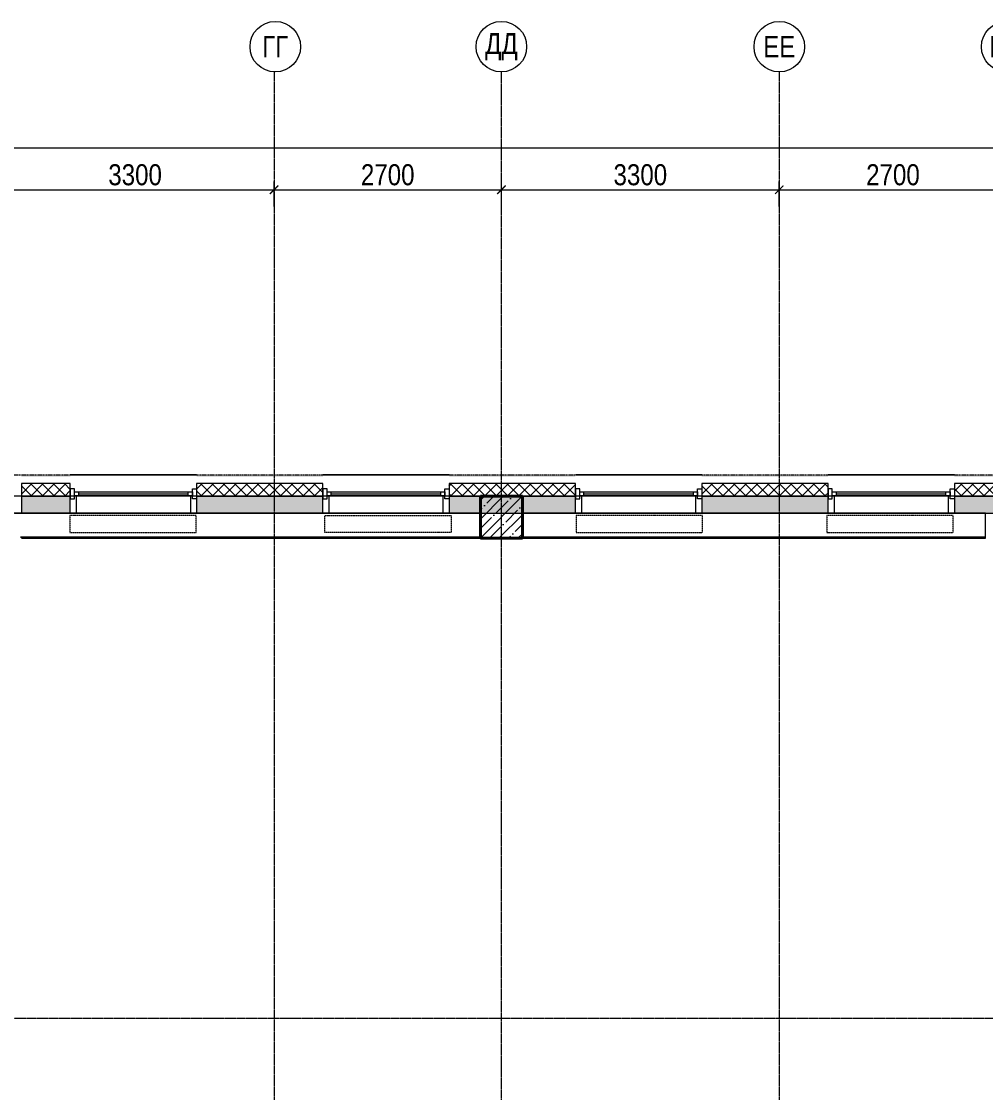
# Model space of a CAD drawing. Header units: millimetres. Extents: x -65509 to 912790, y 446 to 713294.
# Drawn here: x 215695 to 227145, y 255092 to 267814 of the extents above; entities that cross this region are included whole.
import ezdxf
from ezdxf.enums import TextEntityAlignment as Align

# ---------------------------------------------------------------- set-up
doc = ezdxf.new("R2010")
doc.units = ezdxf.units.MM
for name, pattern in [('CENTER2', [28.575, 19.05, -3.175, 3.175, -3.175]), ('DASHED', [19.05, 12.7, -6.35]), ('HIDDEN2', [4.7625, 3.175, -1.5875])]:
    doc.linetypes.add(name, pattern=pattern)
doc.layers.get('Defpoints').update_dxf_attribs({"color": 250})
for name, color, linetype, lineweight in [('A-Wall_Материал_Газоблок_Контур', 250, 'Continuous', 0), ('АР_Колонны', 250, 'Continuous', 30), ('АР_Окна', 250, 'Continuous', 5), ('АР_Стены ЖБ', 250, 'Continuous', 35), ('АР_Стены ПЕНОблок', 250, 'Continuous', 20), ('АР_Утеплитель', 250, 'Continuous', 0), ('АР_Штриховка', 250, 'Continuous', 0), ('Зашивка радиаторов тип 5 (спорт желтый)', 250, 'Continuous', 25), ('КМ_Фахверки', 250, 'Continuous', 25), ('РД_Оси_100', 250, 'Continuous', 0), ('РД_Оси_размер', 250, 'Continuous', 0)]:
    doc.layers.add(name, color=color, linetype=linetype, lineweight=lineweight)
doc.layers.add('АР_Делит', color=250, linetype='Continuous', lineweight=0, plot=False)
doc.layers.add('АР_Отопительные приборы', color=1, linetype='HIDDEN2', lineweight=0, true_color=0xff0000)
doc.styles.add('style1', font='ARIALN.TTF')
doc.styles.add('ккк', font='isocpeur.ttf', dxfattribs={"width": 0.85, "oblique": 15})
doc.dimstyles.new('Dim100_ареал', dxfattribs={"dimscale": 100, "dimtxt": 2.5, "dimasz": 1, "dimexe": 1, "dimexo": 1, "dimgap": 0.5, "dimtad": 1, "dimzin": 12, "dimdsep": 46, "dimtxsty": 'style1', "dimblk": 'ARCHTICK', "dimcen": 1, "dimdle": 1, "dimclrd": 256, "dimclre": 256, "dimaunit": 1, "dimadec": 0, "dimazin": 3, "dimtfac": 1, "dimtmove": 1, "dimatfit": 3, "dimldrblk": 'OPEN30', "dimfxl": 4, "dimfxlon": 1, "dimtolj": 1, "dimtzin": 0, "dimlwd": 9, "dimlwe": 9, "dimarcsym": 0})

# ---------------------------------------------------------------- blocks, each defined once
blk = doc.blocks.new('A-iden')
at = {"linetype": 'Continuous', "lineweight": 5}
blk.add_circle((0, -4), 3, dxfattribs=at)
at = {"color": 0, "linetype": 'Continuous', "lineweight": 20, "style": 'ккк', "width": 0.85}
blk.add_attdef('ID', text='', height=8, dxfattribs=at).set_placement((0.31, -3.85), align=Align.MIDDLE_CENTER)
blk = doc.blocks.new('_ArchTick')
at = {"color": 0, "linetype": 'ByBlock', "const_width": 0.15}
blk.add_lwpolyline([(-0.5, -0.5), (0.5, 0.5)], dxfattribs=at)
blk = doc.blocks.new('*D227')
at = {"layer": 'Defpoints', "color": 0, "transparency": 16777216}
for p in [(114600, 139039), (73200, 137039), (114600, 137039)]:
    blk.add_point(p, dxfattribs=at)
at = {"layer": 'РД_Оси_размер', "color": 0, "lineweight": 5, "transparency": 16777216}
for p, q in [((73200, 138839), (73200, 139139)), ((114600, 138839), (114600, 139139)), ((73100, 139039), (114700, 139039))]:
    blk.add_line(p, q, dxfattribs=at)
at = {"layer": 'РД_Оси_размер', "color": 0, "lineweight": 5, "transparency": 16777216, "xscale": 100, "yscale": 100, "zscale": 100, "rotation": 180}
blk.add_blockref('_ArchTick', (73200, 139039), dxfattribs=at)
at = {"layer": 'РД_Оси_размер', "color": 0, "lineweight": 5, "transparency": 16777216, "xscale": 100, "yscale": 100, "zscale": 100}
blk.add_blockref('_ArchTick', (114600, 139039), dxfattribs=at)
at = {"layer": 'РД_Оси_размер', "color": 0, "transparency": 16777216, "insert": (93900, 139216), "char_height": 250, "attachment_point": 5, "style": 'style1'}
blk.add_mtext('\\A1;41400', dxfattribs=at)
blk = doc.blocks.new('_Open30')
at = {"color": 0, "linetype": 'ByBlock', "lineweight": -2}
for p, q in [((-1, 0.27), (0, 0)), ((0, 0), (-1, -0.27)), ((0, 0), (-1, 0))]:
    blk.add_line(p, q, dxfattribs=at)
blk = doc.blocks.new('*D389')
at = {"layer": 'Defpoints', "color": 0, "transparency": 16777216}
for p in [(76500, 138539), (73200, 137039), (76500, 137039)]:
    blk.add_point(p, dxfattribs=at)
at = {"layer": 'РД_Оси_размер', "color": 0, "lineweight": 5, "transparency": 16777216}
for p, q in [((73200, 138339), (73200, 138639)), ((76500, 138339), (76500, 138639)), ((73100, 138539), (76600, 138539))]:
    blk.add_line(p, q, dxfattribs=at)
at = {"layer": 'РД_Оси_размер', "color": 0, "lineweight": 5, "transparency": 16777216, "xscale": 100, "yscale": 100, "zscale": 100, "rotation": 180}
blk.add_blockref('_ArchTick', (73200, 138539), dxfattribs=at)
at = {"layer": 'РД_Оси_размер', "color": 0, "lineweight": 5, "transparency": 16777216, "xscale": 100, "yscale": 100, "zscale": 100}
blk.add_blockref('_ArchTick', (76500, 138539), dxfattribs=at)
at = {"layer": 'РД_Оси_размер', "color": 0, "transparency": 16777216, "insert": (74850, 138716), "char_height": 250, "attachment_point": 5, "style": 'style1'}
blk.add_mtext('\\A1;3300', dxfattribs=at)
blk = doc.blocks.new('*D390')
at = {"layer": 'Defpoints', "color": 0, "transparency": 16777216}
for p in [(79200, 138539), (76500, 137039), (79200, 137039)]:
    blk.add_point(p, dxfattribs=at)
at = {"layer": 'РД_Оси_размер', "color": 0, "lineweight": 5, "transparency": 16777216}
for p, q in [((76500, 138339), (76500, 138639)), ((79200, 138339), (79200, 138639)), ((76400, 138539), (79300, 138539))]:
    blk.add_line(p, q, dxfattribs=at)
at = {"layer": 'РД_Оси_размер', "color": 0, "lineweight": 5, "transparency": 16777216, "xscale": 100, "yscale": 100, "zscale": 100, "rotation": 180}
blk.add_blockref('_ArchTick', (76500, 138539), dxfattribs=at)
at = {"layer": 'РД_Оси_размер', "color": 0, "lineweight": 5, "transparency": 16777216, "xscale": 100, "yscale": 100, "zscale": 100}
blk.add_blockref('_ArchTick', (79200, 138539), dxfattribs=at)
at = {"layer": 'РД_Оси_размер', "color": 0, "transparency": 16777216, "insert": (77850, 138716), "char_height": 250, "attachment_point": 5, "style": 'style1'}
blk.add_mtext('\\A1;2700', dxfattribs=at)
blk = doc.blocks.new('*D339')
at = {"layer": 'Defpoints', "color": 0, "transparency": 16777216}
for p in [(82500, 138539), (79200, 137039), (82500, 137039)]:
    blk.add_point(p, dxfattribs=at)
at = {"layer": 'РД_Оси_размер', "color": 0, "lineweight": 5, "transparency": 16777216}
for p, q in [((79200, 138339), (79200, 138639)), ((82500, 138339), (82500, 138639)), ((79100, 138539), (82600, 138539))]:
    blk.add_line(p, q, dxfattribs=at)
at = {"layer": 'РД_Оси_размер', "color": 0, "lineweight": 5, "transparency": 16777216, "xscale": 100, "yscale": 100, "zscale": 100, "rotation": 180}
blk.add_blockref('_ArchTick', (79200, 138539), dxfattribs=at)
at = {"layer": 'РД_Оси_размер', "color": 0, "lineweight": 5, "transparency": 16777216, "xscale": 100, "yscale": 100, "zscale": 100}
blk.add_blockref('_ArchTick', (82500, 138539), dxfattribs=at)
at = {"layer": 'РД_Оси_размер', "color": 0, "transparency": 16777216, "insert": (80850, 138716), "char_height": 250, "attachment_point": 5, "style": 'style1'}
blk.add_mtext('\\A1;3300', dxfattribs=at)
blk = doc.blocks.new('*D340')
at = {"layer": 'Defpoints', "color": 0, "transparency": 16777216}
for p in [(85200, 138539), (82500, 137039), (85200, 137039)]:
    blk.add_point(p, dxfattribs=at)
at = {"layer": 'РД_Оси_размер', "color": 0, "lineweight": 5, "transparency": 16777216}
for p, q in [((82500, 138339), (82500, 138639)), ((85200, 138339), (85200, 138639)), ((82400, 138539), (85300, 138539))]:
    blk.add_line(p, q, dxfattribs=at)
at = {"layer": 'РД_Оси_размер', "color": 0, "lineweight": 5, "transparency": 16777216, "xscale": 100, "yscale": 100, "zscale": 100, "rotation": 180}
blk.add_blockref('_ArchTick', (82500, 138539), dxfattribs=at)
at = {"layer": 'РД_Оси_размер', "color": 0, "lineweight": 5, "transparency": 16777216, "xscale": 100, "yscale": 100, "zscale": 100}
blk.add_blockref('_ArchTick', (85200, 138539), dxfattribs=at)
at = {"layer": 'РД_Оси_размер', "color": 0, "transparency": 16777216, "insert": (83850, 138716), "char_height": 250, "attachment_point": 5, "style": 'style1'}
blk.add_mtext('\\A1;2700', dxfattribs=at)
blk = doc.blocks.new('СОШ_2200_АР_ОСИ_М100_28.05.24')
at = {"layer": 'АР_Делит', "color": 5, "linetype": 'DASHED'}
blk.add_lwpolyline([(37145, 100855), (37145, 129155), (72745, 129155), (72745, 135155), (114955, 135155), (114955, -355)], dxfattribs=at)
at = {"layer": 'РД_Оси_100', "linetype": 'CENTER2'}
for p, q in [((79200, -6155), (79200, 139938.679)), ((-5954.958, 134700), (119910, 134700)), ((-5954.958, 128700), (119910, 128700))]:
    blk.add_line(p, q, dxfattribs=at)
for points in [[(76500, 139938.679), (76500, -6155)], [(82500, 139938.679), (82500, -6155)]]:
    blk.add_lwpolyline(points, dxfattribs=at)
at = {"layer": 'РД_Оси_100', "color": 0}
ref = blk.add_blockref('A-iden', (76514.62, 140638.679), dxfattribs=dict(at, xscale=100, yscale=100, zscale=100))
ref.add_attrib('ID', 'ГГ', dxfattribs={"layer": '0', "linetype": 'Continuous', "height": 250, "style": 'style1'}).set_placement((76514.62, 140238.679), align=Align.MIDDLE)
ref = blk.add_blockref('A-iden', (79200, 140638.679), dxfattribs=dict(at, xscale=100, yscale=100, zscale=100))
ref.add_attrib('ID', 'ДД', dxfattribs={"layer": '0', "linetype": 'Continuous', "height": 250, "style": 'style1'}).set_placement((79200, 140238.679), align=Align.MIDDLE)
ref = blk.add_blockref('A-iden', (82500.02, 140638.679), dxfattribs=dict(at, xscale=100, yscale=100, zscale=100))
ref.add_attrib('ID', 'ЕЕ', dxfattribs={"layer": '0', "linetype": 'Continuous', "height": 250, "style": 'style1'}).set_placement((82500.02, 140238.679), align=Align.MIDDLE)
ref = blk.add_blockref('A-iden', (85200, 140638.679), dxfattribs=dict(at, xscale=100, yscale=100, zscale=100))
ref.add_attrib('ID', 'ИИ', dxfattribs={"layer": '0', "linetype": 'Continuous', "height": 250, "style": 'style1'}).set_placement((85200, 140238.679), align=Align.MIDDLE)
at = {"layer": 'РД_Оси_размер'}
for base, p1, p2, picture, middle in [((114600, 139038.679), (73200, 137038.679), (114600, 137038.679), '*D227', (93900, 139216.322)), ((76500, 138538.679), (73200, 137038.679), (76500, 137038.679), '*D389', (74850, 138716.322)), ((79200, 138538.679), (76500, 137038.679), (79200, 137038.679), '*D390', (77850, 138716.322)), ((82500, 138538.679), (79200, 137038.679), (82500, 137038.679), '*D339', (80850, 138716.322)), ((85200, 138538.679), (82500, 137038.679), (85200, 137038.679), '*D340', (83850, 138716.322))]:
    dim = blk.add_linear_dim(base=base, p1=p1, p2=p2, dimstyle='Dim100_ареал', dxfattribs=at)
    dim.commit()
    dim.dimension.update_dxf_attribs({"geometry": picture, "text_midpoint": middle})

msp = doc.modelspace()

# ---------------------------------------------------------------- hatches: boundary and pattern name
at = {"layer": 'АР_Штриховка', "linetype": 'Continuous', "lineweight": 0}
h = msp.add_hatch(dxfattribs=at)
h.set_pattern_fill('_U', color=256, angle=-359.9999996, style=0, pattern_type=0)
h.set_pattern_definition([(4e-07, (142195.1574, 127275.0729), (-6.6e-09, 1), [])])
h.paths.add_polyline_path([(215695.16, 262430.073), (215695.16, 262405.073), (216275.156, 262405.073), (216275.156, 262430.073)], flags=0)
h.paths.add_polyline_path([(217775.156, 262430.073), (217775.156, 262405.073), (219275.156, 262405.073), (219275.156, 262430.073)], flags=0)
h.paths.add_polyline_path([(220775.156, 262430.073), (220775.156, 262405.073), (222275.157, 262405.073), (222275.157, 262430.073)], flags=0)
h.paths.add_polyline_path([(223775.157, 262430.073), (223775.157, 262405.073), (225275.157, 262405.073), (225275.157, 262430.073)], flags=0)
h.paths.add_polyline_path([(226775.157, 262430.073), (226775.157, 262405.073), (228275.157, 262405.073), (228275.157, 262430.073)], flags=0)
h.paths.add_polyline_path([(229775.157, 262430.073), (229775.157, 262405.073), (231275.157, 262405.073), (231275.157, 262430.073)], flags=0)
h.paths.add_polyline_path([(232775.157, 262430.073), (232775.157, 262405.073), (233695.161, 262405.073), (233695.161, 262430.073)], flags=0)
h = msp.add_hatch(dxfattribs=at)
h.set_pattern_fill('ANSI37', color=256, scale=30, angle=-359.9999996, style=0)
h.set_pattern_definition([(45, (142195.16, 127275.07), (-67.35192, 67.35192), []), (135, (142195.16, 127275.07), (-67.35192, -67.35192), [])])
h.paths.add_polyline_path([(215695.16, 262325.073), (215695.16, 262175.073), (216275.156, 262175.073), (216275.156, 262325.073)], flags=0)
h.paths.add_polyline_path([(217775.156, 262325.073), (217775.156, 262175.073), (219275.156, 262175.073), (219275.156, 262325.073)], flags=0)
h.paths.add_polyline_path([(220775.156, 262325.073), (220775.156, 262175.073), (222275.157, 262175.073), (222275.157, 262325.073)], flags=0)
h.paths.add_polyline_path([(223775.157, 262325.073), (223775.157, 262175.073), (225275.157, 262175.073), (225275.157, 262325.073)], flags=0)
h.paths.add_polyline_path([(226775.157, 262325.073), (226775.157, 262175.073), (228275.157, 262175.073), (228275.157, 262325.073)], flags=0)
h.paths.add_polyline_path([(229775.157, 262325.073), (229775.157, 262175.073), (231275.157, 262175.073), (231275.157, 262325.073)], flags=0)
h.paths.add_polyline_path([(232775.157, 262325.073), (232775.157, 262175.073), (233695.161, 262175.073), (233695.161, 262325.073)], flags=0)
h = msp.add_hatch(dxfattribs=at)
h.set_pattern_fill('AR-CONC', color=256, angle=-359.9999996, style=0)
h.set_pattern_definition([(50, (142195.16, 127275.07), (182.18467, -15.93908), [19.05, -209.55]), (355, (142195.16, 127275.07), (-35.24342, 191.05685), [15.24, -167.64058]), (100.45145, (142210.34, 127273.74), (146.94125, 175.11775), [16.19, -178.09024]), (46.1842, (142195.16, 127325.87), (271.07904, -42.04233), [28.575, -314.325]), (96.63556, (142217.75, 127322.37), (237.40413, 247.42613), [24.285, -267.1356]), (351.18415, (142195.16, 127325.87), (237.40413, 247.42613), [22.85997, -251.45973]), (21, (142220.56, 127313.17), (151.61439, -102.2652), [19.05, -209.55]), (326, (142220.56, 127313.17), (61.80203, 184.18797), [15.24, -167.64]), (71.45145, (142233.2, 127304.65), (213.41642, 81.92277), [16.19, -178.08994]), (37.5, (142195.16, 127275.07), (3.088603, 84.55504), [0, -165.608, 0, -170.18, 0, -168.275]), (7.5, (142195.16, 127275.07), (66.81966, 100.180575), [0, -97.028, 0, -161.798, 0, -64.135]), (327.5, (142138.515, 127275.07), (135.590595, -5.728743), [0, -63.5, 0, -198.12, 0, -262.89]), (317.5, (142113.12, 127275.07), (148.12918, 25.42649), [0, -82.55, 0, -131.572, 0, -186.69])])
h.paths.add_polyline_path([(215695.16, 262175.073), (215695.16, 261975.073), (216275.156, 261975.073), (216275.156, 262175.073)], flags=0)
h.paths.add_polyline_path([(217775.156, 262175.073), (217775.156, 261975.073), (219275.156, 261975.073), (219275.156, 262175.073)], flags=0)
h.paths.add_polyline_path([(220775.156, 262175.073), (220775.156, 261975.073), (222275.157, 261975.073), (222275.157, 262175.073)], flags=0)
h.paths.add_polyline_path([(223775.157, 262175.073), (223775.157, 261975.073), (225275.157, 261975.073), (225275.157, 262175.073)], flags=0)
h.paths.add_polyline_path([(226775.157, 262175.073), (226775.157, 261975.073), (228275.157, 261975.073), (228275.157, 262175.073)], flags=0)
h.paths.add_polyline_path([(229775.157, 262175.073), (229775.157, 261975.073), (231275.157, 261975.073), (231275.157, 262175.073)], flags=0)
h.paths.add_polyline_path([(232775.157, 262175.073), (232775.157, 261975.073), (233695.161, 261975.073), (233695.161, 262175.073)], flags=0)
at = {"layer": 'АР_Штриховка', "linetype": 'Continuous', "lineweight": 5}
h = msp.add_hatch(dxfattribs=at)
h.set_pattern_fill('ANSI35', color=256, scale=25, style=0)
h.set_pattern_definition([(45, (142195.16, 127275.07), (-112.2532, 112.2532), []), (45, (142307.41, 127275.07), (-112.2532, 112.2532), [198.4375, -39.6875, 0, -39.6875])])
h.paths.add_polyline_path([(221145.158, 261675.073), (221645.158, 261675.073), (221645.158, 262175.073), (221145.158, 262175.073)], flags=0)

# ---------------------------------------------------------------- linework, layer by layer
at = {"layer": 'A-Wall_Материал_Газоблок_Контур', "linetype": 'Continuous', "lineweight": 0}
for p, q in [((217775.157, 262430.073), (216275.157, 262430.073)), ((220775.157, 262430.073), (219275.157, 262430.073)), ((223775.158, 262430.073), (222275.158, 262430.073)), ((226775.158, 262430.073), (225275.158, 262430.073)), ((216275.157, 261975.073), (217775.157, 261975.073)), ((219275.157, 261975.073), (220775.157, 261975.073)), ((222275.158, 261975.073), (223775.158, 261975.073)), ((225275.158, 261975.073), (226775.158, 261975.073))]:
    msp.add_line(p, q, dxfattribs=at)
at = {"layer": 'АР_Колонны', "linetype": 'HIDDEN2', "lineweight": 25}
for p, q in [((221145.158, 262175.073), (221645.158, 262175.073)), ((221145.158, 261675.073), (221145.158, 262175.073)), ((221645.158, 262175.073), (221645.158, 261675.073)), ((221645.158, 261675.073), (221145.158, 261675.073))]:
    msp.add_line(p, q, dxfattribs=at)
at = {"layer": 'АР_Колонны', "linetype": 'Continuous', "lineweight": 35}
for p, q in [((221145.158, 262175.073), (221645.158, 262175.073)), ((221145.158, 261675.073), (221145.158, 262175.073)), ((221645.158, 261675.073), (221645.158, 262175.073)), ((221145.158, 261675.073), (221645.158, 261675.073))]:
    msp.add_line(p, q, dxfattribs=at)
at = {"layer": 'АР_Окна', "linetype": 'Continuous', "lineweight": 5}
for p, q in [((216275.157, 262430.073), (217775.157, 262430.073)), ((219275.157, 262430.073), (220775.157, 262430.073)), ((222275.158, 262430.073), (223775.158, 262430.073)), ((225275.158, 262430.073), (226775.158, 262430.073)), ((216375.157, 262177.573), (216375.157, 262227.573)), ((216375.157, 262202.573), (217675.157, 262202.573)), ((217675.157, 262177.573), (217675.157, 262227.573)), ((219375.157, 262177.573), (219375.157, 262227.573)), ((219375.157, 262202.573), (220675.157, 262202.573)), ((220675.157, 262177.573), (220675.157, 262227.573)), ((222375.158, 262177.573), (222375.158, 262227.573)), ((222375.158, 262202.573), (223675.158, 262202.573)), ((223675.158, 262177.573), (223675.158, 262227.573)), ((225375.158, 262177.573), (225375.158, 262227.573)), ((225375.158, 262202.573), (226675.158, 262202.573)), ((226675.158, 262177.573), (226675.158, 262227.573)), ((216275.157, 261975.073), (217775.157, 261975.073)), ((219275.157, 261975.073), (220775.157, 261975.073)), ((222275.158, 261975.073), (223775.158, 261975.073)), ((225275.158, 261975.073), (226775.158, 261975.073))]:
    msp.add_line(p, q, dxfattribs=at)
for points in [[(216325.157, 262262.573), (216275.157, 262262.573), (216275.157, 262142.573), (216325.157, 262142.573)], [(216325.157, 262177.573), (216325.157, 262227.573), (217725.157, 262227.573), (217725.157, 262177.573)], [(217725.157, 262262.573), (217775.157, 262262.573), (217775.157, 262142.573), (217725.157, 262142.573)], [(219325.157, 262262.573), (219275.157, 262262.573), (219275.157, 262142.573), (219325.157, 262142.573)], [(219325.157, 262177.573), (219325.157, 262227.573), (220725.157, 262227.573), (220725.157, 262177.573)], [(220725.157, 262262.573), (220775.157, 262262.573), (220775.157, 262142.573), (220725.157, 262142.573)], [(222325.158, 262262.573), (222275.158, 262262.573), (222275.158, 262142.573), (222325.158, 262142.573)], [(222325.158, 262177.573), (222325.158, 262227.573), (223725.158, 262227.573), (223725.158, 262177.573)], [(223725.158, 262262.573), (223775.158, 262262.573), (223775.158, 262142.573), (223725.158, 262142.573)], [(225325.158, 262262.573), (225275.158, 262262.573), (225275.158, 262142.573), (225325.158, 262142.573)], [(225325.158, 262177.573), (225325.158, 262227.573), (226725.158, 262227.573), (226725.158, 262177.573)], [(226725.158, 262262.573), (226775.158, 262262.573), (226775.158, 262142.573), (226725.158, 262142.573)]]:
    msp.add_lwpolyline(points, close=True, dxfattribs=at)
at = {"layer": 'АР_Отопительные приборы'}
for points in [[(217770.5, 261945.073), (216270.5, 261945.073), (216270.5, 261745.073), (217770.5, 261745.073)], [(219297.864, 261945.073), (220797.864, 261945.073), (220797.864, 261745.073), (219297.864, 261745.073)], [(223782.127, 261945.073), (222282.127, 261945.073), (222282.127, 261745.073), (223782.127, 261745.073)], [(226759.531, 261945.073), (225259.531, 261945.073), (225259.531, 261745.073), (226759.531, 261745.073)]]:
    msp.add_lwpolyline(points, close=True, dxfattribs=at)
at = {"layer": 'АР_Стены ЖБ', "linetype": 'Continuous', "lineweight": 40}
for p, q in [((221645.158, 262175.073), (221145.158, 262175.073)), ((221145.158, 262175.073), (221145.158, 261675.073)), ((221645.158, 261675.073), (221645.158, 262175.073)), ((221145.158, 261675.073), (221645.158, 261675.073))]:
    msp.add_line(p, q, dxfattribs=at)
at = {"layer": 'АР_Стены ПЕНОблок', "linetype": 'Continuous', "lineweight": 20}
for p, q in [((215695.161, 262175.073), (215695.161, 261975.073)), ((216275.157, 262175.073), (215695.161, 262175.073)), ((216275.157, 261975.073), (216275.157, 262175.073)), ((217775.157, 262175.073), (217775.157, 261975.073)), ((219275.157, 262175.073), (217775.157, 262175.073)), ((219275.157, 261975.073), (219275.157, 262175.073)), ((220775.157, 262175.073), (220775.157, 261975.073)), ((222275.158, 262175.073), (220775.157, 262175.073)), ((222275.158, 261975.073), (222275.158, 262175.073)), ((223775.158, 262175.073), (223775.158, 261975.073)), ((225275.158, 262175.073), (223775.158, 262175.073)), ((225275.158, 261975.073), (225275.158, 262175.073)), ((226775.158, 262175.073), (226775.158, 261975.073)), ((228275.157, 262175.073), (226775.158, 262175.073)), ((215695.161, 261975.073), (216275.157, 261975.073)), ((217775.157, 261975.073), (219275.157, 261975.073)), ((220775.157, 261975.073), (222275.158, 261975.073)), ((223775.158, 261975.073), (225275.158, 261975.073)), ((226775.158, 261975.073), (228275.157, 261975.073))]:
    msp.add_line(p, q, dxfattribs=at)
at = {"layer": 'АР_Утеплитель', "linetype": 'Continuous', "lineweight": 0}
for p, q in [((215695.161, 262325.073), (215695.161, 262175.073)), ((216275.157, 262325.073), (215695.161, 262325.073)), ((216275.157, 262175.073), (216275.157, 262325.073)), ((217775.157, 262325.073), (217775.157, 262175.073)), ((219275.157, 262325.073), (217775.157, 262325.073)), ((219275.157, 262175.073), (219275.157, 262325.073)), ((220775.157, 262325.073), (220775.157, 262175.073)), ((222275.158, 262325.073), (220775.157, 262325.073)), ((222275.158, 262175.073), (222275.158, 262325.073)), ((223775.158, 262325.073), (223775.158, 262175.073)), ((225275.158, 262325.073), (223775.158, 262325.073)), ((225275.158, 262175.073), (225275.158, 262325.073)), ((226775.158, 262325.073), (226775.158, 262175.073)), ((228275.157, 262325.073), (226775.158, 262325.073)), ((215695.161, 262175.073), (216275.157, 262175.073)), ((217775.157, 262175.073), (219275.157, 262175.073)), ((220775.157, 262175.073), (222275.158, 262175.073)), ((223775.158, 262175.073), (225275.158, 262175.073)), ((226775.158, 262175.073), (228275.157, 262175.073))]:
    msp.add_line(p, q, dxfattribs=at)
at = {"layer": 'Зашивка радиаторов тип 5 (спорт желтый)', "linetype": 'Continuous', "lineweight": 0}
for p, q in [((221145.158, 261975.073), (215395.157, 261975.073)), ((221145.158, 261675.073), (221145.158, 261975.073)), ((227145.157, 261975.073), (221645.158, 261975.073)), ((221645.158, 261675.073), (221645.158, 261975.073)), ((227145.157, 261675.073), (227145.157, 261975.073)), ((215682.657, 261687.573), (221145.158, 261687.573)), ((221145.158, 261687.573), (215682.657, 261687.573)), ((215695.157, 261675.073), (221145.158, 261675.073)), ((221645.158, 261687.573), (227145.157, 261687.573)), ((227145.157, 261687.573), (221645.158, 261687.573)), ((221645.158, 261675.073), (227145.157, 261675.073))]:
    msp.add_line(p, q, dxfattribs=at)
at = {"layer": 'КМ_Фахверки', "lineweight": 5}
msp.add_lwpolyline([(212895.157, 195850.073), (236595.157, 195849.49), (236595.157, 127175.073), (256895.157, 127175.073), (256895.126, 262175.073), (215195.161, 262175.073), (215195.161, 256175.073), (179595.157, 256175.073), (179595.157, 227875.073), (142095.157, 227875.073), (142095.157, 140675.073), (169895.157, 140675.073), (169895.157, 153775.073), (162395.157, 153775.073), (162395.157, 195850.073), (187695.157, 195850.073), (187695.157, 127175.073), (225395.157, 127175.073), (225395.157, 140875.073), (207995.156, 140875.08), (207995.156, 195850.073), (212896.745, 195850.073)], dxfattribs=at)
at = {"layer": 'КМ_Фахверки', "lineweight": 20}
for points in [[(216345.157, 261975.073), (217705.157, 261975.073), (217705.157, 262175.073), (216345.157, 262175.073)], [(219345.157, 261975.073), (220705.157, 261975.073), (220705.157, 262175.073), (219345.157, 262175.073)], [(222345.158, 261975.073), (223705.158, 261975.073), (223705.158, 262175.073), (222345.158, 262175.073)], [(225345.158, 261975.073), (226705.158, 261975.073), (226705.158, 262175.073), (225345.158, 262175.073)]]:
    msp.add_lwpolyline(points, close=True, dxfattribs=at)

# ---------------------------------------------------------------- block references
at = {"layer": 'РД_Оси_100'}
msp.add_blockref('СОШ_2200_АР_ОСИ_М100_28.05.24', (142195.157, 127275.073), dxfattribs=at)

doc.saveas('drawing.dxf')
